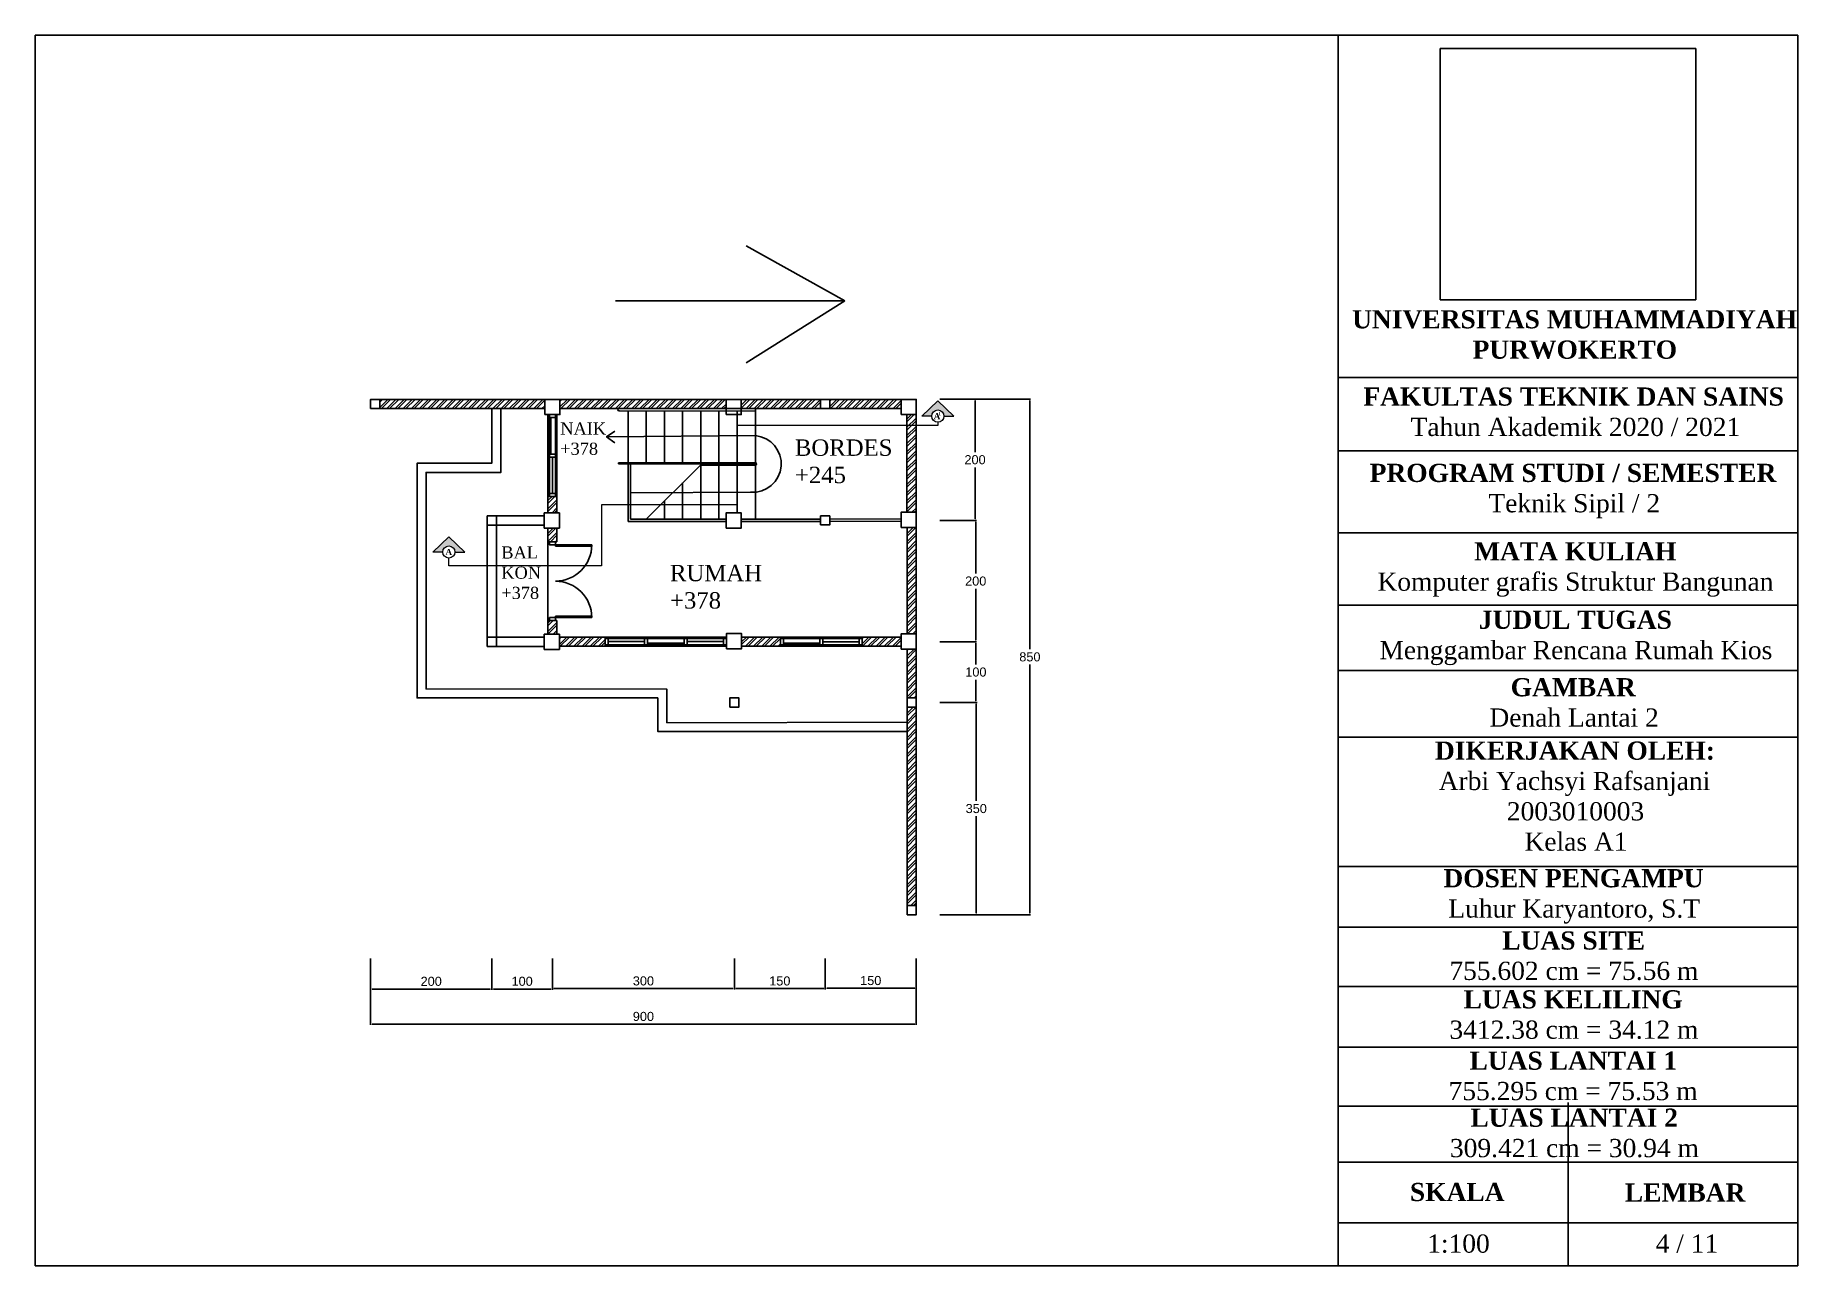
# Paper-space layout 'DENAH 2' of a CAD drawing. Header units: millimetres. Extents: x 3 to 294, y 4 to 207.
# The model-space entities are those that its viewports show. They can reach past a viewport. Long polylines and large blocks are cut down to what shows.
import ezdxf

# ---------------------------------------------------------------- set-up
doc = ezdxf.new("R2010")
doc.units = ezdxf.units.MM
doc.linetypes.add('ACAD_ISO04W100', pattern=[30, 24, -3, 0, -3])
doc.linetypes.add('ACAD_ISO05W100', pattern=[33, 24, -3, 0, -3, 0, -3])
doc.layers.get('Defpoints').update_dxf_attribs({"color": 250})
for name, color, linetype in [('cetak', 250, 'Continuous'), ('dimensi lantai 2', 240, 'Continuous'), ('dinding lantai 2', 32, 'Continuous'), ('kolom', 6, 'Continuous'), ('kusen lantai 1', 231, 'Continuous'), ('kusen lantai 2', 131, 'Continuous'), ('mata angin', 170, 'Continuous'), ('site', 60, 'Continuous'), ('teks denah lantai 2', 129, 'Continuous')]:
    doc.layers.add(name, color=color, linetype=linetype)
doc.layers.add('potongan', color=244, linetype='Continuous', lineweight=20)
doc.styles.get("Standard").update_dxf_attribs({"font": 'arial.ttf'})
doc.dimstyles.new('ISO-25', dxfattribs={"dimtxt": 15, "dimasz": 2.5, "dimexe": 1.25, "dimexo": 0.625, "dimgap": 5, "dimtad": 1, "dimtih": 1, "dimtoh": 1, "dimtxsty": 'Standard', "dimcen": 2.5, "dimadec": 0, "dimazin": 0, "dimtfac": 1, "dimtmove": 0, "dimatfit": 3, "dimfxl": 0, "dimarcsym": 0})
picture_1 = doc.add_image_def('image1.jpg', size_in_pixel=(571, 560))

# ---------------------------------------------------------------- blocks, each defined once
blk = doc.blocks.new('kl2p')
at = {"layer": 'kusen lantai 2'}
for p, q in [((1123.9, 6483.3), (1108.9, 6483.3)), ((1121.4, 6478.3), (1121.4, 6475.8)), ((1121.4, 6478.3), (1181.4, 6478.3)), ((1121.4, 6475.8), (1181.3, 6475.8)), ((1121.4, 6360.8), (1181.3, 6360.8)), ((1121.4, 6360.8), (1121.4, 6358.3)), ((1121.4, 6358.3), (1181.4, 6358.3))]:
    blk.add_line(p, q, dxfattribs=at)
for points in [[(1111.4, 6483.3), (1111.4, 6478.3), (1121.4, 6478.3), (1121.4, 6483.3)], [(1111.4, 6358.3), (1111.4, 6353.3), (1121.4, 6353.3), (1121.4, 6358.3)]]:
    blk.add_lwpolyline(points, close=True, dxfattribs=at)
for centre, start, end in [((1121.4, 6478.3), 270, 0), ((1121.4, 6358.3), 0, 90)]:
    blk.add_arc(centre, 60, start, end, dxfattribs=at)
blk = doc.blocks.new('j2')
at = {"layer": 'kusen lantai 1'}
blk.add_line((1153.5, 6683.8), (1153.5, 6687.5), dxfattribs=at)
at = {"layer": 'kusen lantai 2'}
for p, q in [((1163.5, 6692.5), (1148.5, 6692.5)), ((1152.3, 6681.5), (1152.3, 6633.5)), ((1153.5, 6683.8), (1153.5, 6627.5)), ((1156, 6622.5), (1156, 6562.5)), ((1163.5, 6557.5), (1148.5, 6557.5))]:
    blk.add_line(p, q, dxfattribs=at)
for points in [[(1151, 6692.5), (1151, 6687.5), (1161, 6687.5), (1161, 6692.5)], [(1151, 6687.5), (1151, 6627.5), (1161, 6627.5), (1161, 6687.5)], [(1151, 6687.5), (1151, 6681.5), (1153.5, 6681.5), (1153.5, 6687.5)], [(1151, 6633.5), (1151, 6627.5), (1153.5, 6627.5), (1153.5, 6633.5)], [(1151, 6627.5), (1151, 6622.5), (1161, 6622.5), (1161, 6627.5)], [(1151, 6622.5), (1151, 6562.5), (1161, 6562.5), (1161, 6622.5)], [(1151, 6562.5), (1151, 6557.5), (1161, 6557.5), (1161, 6562.5)]]:
    blk.add_lwpolyline(points, close=True, dxfattribs=at)
blk = doc.blocks.new('jl2')
at = {"layer": 'kusen lantai 2'}
for p, q in [((1113.8, 6194.2), (1113.8, 6179.2)), ((1313.8, 6194.2), (1313.8, 6179.2)), ((1118.8, 6186.7), (1178.8, 6186.7)), ((1187.5, 6184.2), (1183.8, 6184.2)), ((1187.5, 6184.2), (1243.8, 6184.2)), ((1189.8, 6183), (1237.8, 6183)), ((1248.8, 6186.7), (1308.8, 6186.7))]:
    blk.add_line(p, q, dxfattribs=at)
for points in [[(1113.8, 6181.7), (1118.8, 6181.7), (1118.8, 6191.7), (1113.8, 6191.7)], [(1118.8, 6181.7), (1178.8, 6181.7), (1178.8, 6191.7), (1118.8, 6191.7)], [(1178.8, 6181.7), (1183.8, 6181.7), (1183.8, 6191.7), (1178.8, 6191.7)], [(1183.8, 6181.7), (1243.8, 6181.7), (1243.8, 6191.7), (1183.8, 6191.7)], [(1183.8, 6181.7), (1189.8, 6181.7), (1189.8, 6184.2), (1183.8, 6184.2)], [(1237.8, 6181.7), (1243.8, 6181.7), (1243.8, 6184.2), (1237.8, 6184.2)], [(1243.8, 6181.7), (1248.8, 6181.7), (1248.8, 6191.7), (1243.8, 6191.7)], [(1248.8, 6181.7), (1308.8, 6181.7), (1308.8, 6191.7), (1248.8, 6191.7)], [(1308.8, 6181.7), (1313.8, 6181.7), (1313.8, 6191.7), (1308.8, 6191.7)]]:
    blk.add_lwpolyline(points, close=True, dxfattribs=at)
blk = doc.blocks.new('*D34')
at = {"layer": 'Defpoints', "color": 0}
for p in [(523.5, 5239.9), (723.5, 5239.9), (723.5, 5189.1)]:
    blk.add_point(p, dxfattribs=at)
at = {"layer": 'dimensi lantai 2', "color": 0, "lineweight": -2}
for p, q in [((523.5, 5239.3), (523.5, 5187.8)), ((723.5, 5239.3), (723.5, 5187.8)), ((526, 5189.1), (721, 5189.1))]:
    blk.add_line(p, q, dxfattribs=at)
at = {"layer": 'dimensi lantai 2', "color": 0}
for points in [[(526, 5189.5), (526, 5188.7), (523.5, 5189.1)], [(721, 5189.5), (721, 5188.7), (723.5, 5189.1)]]:
    blk.add_solid(points, dxfattribs=at)
at = {"layer": 'dimensi lantai 2', "color": 0, "insert": (623.5, 5201.7), "char_height": 15, "attachment_point": 5}
blk.add_mtext('200', dxfattribs=at)
blk = doc.blocks.new('*D35')
at = {"layer": 'Defpoints', "color": 0}
for p in [(723.5, 5239.9), (823.5, 5239.9), (823.5, 5189.1)]:
    blk.add_point(p, dxfattribs=at)
at = {"layer": 'dimensi lantai 2', "color": 0, "lineweight": -2}
for p, q in [((723.5, 5239.3), (723.5, 5187.9)), ((823.5, 5239.3), (823.5, 5187.9)), ((726, 5189.1), (821, 5189.1))]:
    blk.add_line(p, q, dxfattribs=at)
at = {"layer": 'dimensi lantai 2', "color": 0}
for points in [[(726, 5189.5), (726, 5188.7), (723.5, 5189.1)], [(821, 5189.5), (821, 5188.7), (823.5, 5189.1)]]:
    blk.add_solid(points, dxfattribs=at)
at = {"layer": 'dimensi lantai 2', "color": 0, "insert": (773.5, 5201.8), "char_height": 15, "attachment_point": 5}
blk.add_mtext('100', dxfattribs=at)
blk = doc.blocks.new('*D36')
at = {"layer": 'Defpoints', "color": 0}
for p in [(823.5, 5239.9), (1123.5, 5239.9), (1123.5, 5189.8)]:
    blk.add_point(p, dxfattribs=at)
at = {"layer": 'dimensi lantai 2', "color": 0, "lineweight": -2}
for p, q in [((823.5, 5239.3), (823.5, 5188.5)), ((1123.5, 5239.3), (1123.5, 5188.5)), ((826, 5189.8), (1121, 5189.8))]:
    blk.add_line(p, q, dxfattribs=at)
at = {"layer": 'dimensi lantai 2', "color": 0}
for points in [[(826, 5190.2), (826, 5189.3), (823.5, 5189.8)], [(1121, 5190.2), (1121, 5189.3), (1123.5, 5189.8)]]:
    blk.add_solid(points, dxfattribs=at)
at = {"layer": 'dimensi lantai 2', "color": 0, "insert": (973.5, 5202.4), "char_height": 15, "attachment_point": 5}
blk.add_mtext('300', dxfattribs=at)
blk = doc.blocks.new('*D37')
at = {"layer": 'Defpoints', "color": 0}
for p in [(1123.5, 5239.9), (1273.5, 5239.9), (1273.5, 5189.7)]:
    blk.add_point(p, dxfattribs=at)
at = {"layer": 'dimensi lantai 2', "color": 0, "lineweight": -2}
for p, q in [((1123.5, 5239.3), (1123.5, 5188.4)), ((1273.5, 5239.3), (1273.5, 5188.4)), ((1126, 5189.7), (1271, 5189.7))]:
    blk.add_line(p, q, dxfattribs=at)
at = {"layer": 'dimensi lantai 2', "color": 0}
for points in [[(1126, 5190.1), (1126, 5189.3), (1123.5, 5189.7)], [(1271, 5190.1), (1271, 5189.3), (1273.5, 5189.7)]]:
    blk.add_solid(points, dxfattribs=at)
at = {"layer": 'dimensi lantai 2', "color": 0, "insert": (1198.5, 5202.3), "char_height": 15, "attachment_point": 5}
blk.add_mtext('150', dxfattribs=at)
blk = doc.blocks.new('*D38')
at = {"layer": 'Defpoints', "color": 0}
for p in [(1273.5, 5239.9), (1423.5, 5239.9), (1423.5, 5190.3)]:
    blk.add_point(p, dxfattribs=at)
at = {"layer": 'dimensi lantai 2', "color": 0, "lineweight": -2}
for p, q in [((1273.5, 5239.3), (1273.5, 5189.1)), ((1423.5, 5239.3), (1423.5, 5189.1)), ((1276, 5190.3), (1421, 5190.3))]:
    blk.add_line(p, q, dxfattribs=at)
at = {"layer": 'dimensi lantai 2', "color": 0}
for points in [[(1276, 5190.7), (1276, 5189.9), (1273.5, 5190.3)], [(1421, 5190.7), (1421, 5189.9), (1423.5, 5190.3)]]:
    blk.add_solid(points, dxfattribs=at)
at = {"layer": 'dimensi lantai 2', "color": 0, "insert": (1348.5, 5203), "char_height": 15, "attachment_point": 5}
blk.add_mtext('150', dxfattribs=at)
blk = doc.blocks.new('*D39')
at = {"layer": 'Defpoints', "color": 0}
for p in [(523.5, 5239.9), (1423.5, 5239.9), (1423.5, 5131.2)]:
    blk.add_point(p, dxfattribs=at)
at = {"layer": 'dimensi lantai 2', "color": 0, "lineweight": -2}
for p, q in [((523.5, 5239.3), (523.5, 5129.9)), ((1423.5, 5239.3), (1423.5, 5129.9)), ((526, 5131.2), (1421, 5131.2))]:
    blk.add_line(p, q, dxfattribs=at)
at = {"layer": 'dimensi lantai 2', "color": 0}
for points in [[(526, 5131.6), (526, 5130.8), (523.5, 5131.2)], [(1421, 5131.6), (1421, 5130.8), (1423.5, 5131.2)]]:
    blk.add_solid(points, dxfattribs=at)
at = {"layer": 'dimensi lantai 2', "color": 0, "insert": (973.5, 5143.8), "char_height": 15, "attachment_point": 5}
blk.add_mtext('900', dxfattribs=at)
blk = doc.blocks.new('*D46')
at = {"layer": 'Defpoints', "color": 0}
for p in [(1462.1, 5661.5), (1522.5, 5661.5), (1462.1, 5311.5)]:
    blk.add_point(p, dxfattribs=at)
at = {"layer": 'dimensi lantai 2', "color": 0, "lineweight": -2}
for p, q in [((1462.7, 5661.5), (1523.8, 5661.5)), ((1522.5, 5659), (1522.5, 5499.2)), ((1522.5, 5314), (1522.5, 5473.9)), ((1462.7, 5311.5), (1523.8, 5311.5))]:
    blk.add_line(p, q, dxfattribs=at)
at = {"layer": 'dimensi lantai 2', "color": 0}
for points in [[(1522.1, 5659), (1522.9, 5659), (1522.5, 5661.5)], [(1522.1, 5314), (1522.9, 5314), (1522.5, 5311.5)]]:
    blk.add_solid(points, dxfattribs=at)
at = {"layer": 'dimensi lantai 2', "color": 0, "insert": (1522.5, 5486.5), "char_height": 15, "attachment_point": 5}
blk.add_mtext('350', dxfattribs=at)
blk = doc.blocks.new('*D47')
at = {"layer": 'Defpoints', "color": 0}
for p in [(1462.1, 5761.5), (1521.9, 5761.5), (1462.1, 5661.5)]:
    blk.add_point(p, dxfattribs=at)
at = {"layer": 'dimensi lantai 2', "color": 0, "lineweight": -2}
for p, q in [((1462.7, 5761.5), (1523.1, 5761.5)), ((1521.9, 5759), (1521.9, 5724.2)), ((1521.9, 5664), (1521.9, 5698.9)), ((1462.7, 5661.5), (1523.1, 5661.5))]:
    blk.add_line(p, q, dxfattribs=at)
at = {"layer": 'dimensi lantai 2', "color": 0}
for points in [[(1521.5, 5759), (1522.3, 5759), (1521.9, 5761.5)], [(1521.5, 5664), (1522.3, 5664), (1521.9, 5661.5)]]:
    blk.add_solid(points, dxfattribs=at)
at = {"layer": 'dimensi lantai 2', "color": 0, "insert": (1521.9, 5711.5), "char_height": 15, "attachment_point": 5}
blk.add_mtext('100', dxfattribs=at)
blk = doc.blocks.new('*D48')
at = {"layer": 'Defpoints', "color": 0}
for p in [(1462.1, 5961.5), (1521.6, 5961.5), (1462.1, 5761.5)]:
    blk.add_point(p, dxfattribs=at)
at = {"layer": 'dimensi lantai 2', "color": 0, "lineweight": -2}
for p, q in [((1462.7, 5961.5), (1522.9, 5961.5)), ((1521.6, 5959), (1521.6, 5874.2)), ((1521.6, 5764), (1521.6, 5848.9)), ((1462.7, 5761.5), (1522.9, 5761.5))]:
    blk.add_line(p, q, dxfattribs=at)
at = {"layer": 'dimensi lantai 2', "color": 0}
for points in [[(1521.2, 5959), (1522.1, 5959), (1521.6, 5961.5)], [(1521.2, 5764), (1522.1, 5764), (1521.6, 5761.5)]]:
    blk.add_solid(points, dxfattribs=at)
at = {"layer": 'dimensi lantai 2', "color": 0, "insert": (1521.6, 5861.5), "char_height": 15, "attachment_point": 5}
blk.add_mtext('200', dxfattribs=at)
blk = doc.blocks.new('*D49')
at = {"layer": 'Defpoints', "color": 0}
for p in [(1462.1, 6161.5), (1520.5, 6161.5), (1462.1, 5961.5)]:
    blk.add_point(p, dxfattribs=at)
at = {"layer": 'dimensi lantai 2', "color": 0, "lineweight": -2}
for p, q in [((1462.7, 6161.5), (1521.8, 6161.5)), ((1520.5, 6159), (1520.5, 6074.2)), ((1520.5, 5964), (1520.5, 6048.9)), ((1462.7, 5961.5), (1521.8, 5961.5))]:
    blk.add_line(p, q, dxfattribs=at)
at = {"layer": 'dimensi lantai 2', "color": 0}
for points in [[(1520.1, 6159), (1520.9, 6159), (1520.5, 6161.5)], [(1520.1, 5964), (1520.9, 5964), (1520.5, 5961.5)]]:
    blk.add_solid(points, dxfattribs=at)
at = {"layer": 'dimensi lantai 2', "color": 0, "insert": (1520.5, 6061.5), "char_height": 15, "attachment_point": 5}
blk.add_mtext('200', dxfattribs=at)
blk = doc.blocks.new('*D50')
at = {"layer": 'Defpoints', "color": 0}
for p in [(1462.1, 6161.5), (1611, 6161.5), (1462.1, 5311.5)]:
    blk.add_point(p, dxfattribs=at)
at = {"layer": 'dimensi lantai 2', "color": 0, "lineweight": -2}
for p, q in [((1462.7, 6161.5), (1612.2, 6161.5)), ((1611, 6159), (1611, 5749.2)), ((1611, 5314), (1611, 5723.9)), ((1462.7, 5311.5), (1612.2, 5311.5))]:
    blk.add_line(p, q, dxfattribs=at)
at = {"layer": 'dimensi lantai 2', "color": 0}
for points in [[(1610.5, 6159), (1611.4, 6159), (1611, 6161.5)], [(1610.5, 5314), (1611.4, 5314), (1611, 5311.5)]]:
    blk.add_solid(points, dxfattribs=at)
at = {"layer": 'dimensi lantai 2', "color": 0, "insert": (1611, 5736.5), "char_height": 15, "attachment_point": 5}
blk.add_mtext('850', dxfattribs=at)
blk = doc.blocks.new('am')
at = {"layer": 'mata angin'}
for p, q in [((-1033.1, 6364.1), (-870.5, 6273.4)), ((-1248.7, 6273.4), (-870.5, 6273.4)), ((-870.5, 6273.4), (-1033.1, 6171.5))]:
    blk.add_line(p, q, dxfattribs=at)

msp = doc.modelspace()

# ---------------------------------------------------------------- hatches: boundary and pattern name
at = {"layer": 'dinding lantai 2'}
h = msp.add_hatch(dxfattribs=at)
h.set_pattern_fill('ANSI32', color=256)
h.set_pattern_definition([(45, (-293.022, -556.886), (-6.735192, 6.735192), []), (45, (-288.532, -556.886), (-6.735192, 6.735192), [])])
h.paths.add_polyline_path([(810.806, 6145.96), (810.806, 6160.96), (538.472, 6161.097), (538.472, 6146.097)])
h.paths.add_polyline_path([(1109.754, 6145.933), (1109.754, 6160.933), (835.806, 6160.933), (835.806, 6145.933)])
h.paths.add_polyline_path([(1265.818, 6160.855), (1134.754, 6160.855), (1134.754, 6145.855), (1265.818, 6145.855)])
h.paths.add_polyline_path([(1398.647, 6145.861), (1398.647, 6160.861), (1280.818, 6160.861), (1280.818, 6145.861)])
h.paths.add_polyline_path([(1408.267, 5974.887), (1423.267, 5974.887), (1423.267, 6135.933), (1408.267, 6135.933)])
h.paths.add_polyline_path([(1408.511, 5774.523), (1423.511, 5774.523), (1423.511, 5949.885), (1423.511, 5949.887), (1408.511, 5949.887)])
h.paths.add_polyline_path([(1408.507, 5668.895), (1423.507, 5668.895), (1423.507, 5749.523), (1408.507, 5749.523)])
h.paths.add_polyline_path([(1423.507, 5653.895), (1408.507, 5653.895), (1408.508, 5326.543), (1423.508, 5326.543)])
h.paths.add_polyline_path([(1398.512, 5754.173), (1398.512, 5769.173), (1334.491, 5769.173), (1334.491, 5754.173)])
h.paths.add_polyline_path([(1135.47, 5769.173), (1135.47, 5754.173), (1199.491, 5754.173), (1199.491, 5769.173)])
h.paths.add_polyline_path([(910.461, 5754.173), (910.461, 5769.173), (834.995, 5769.173), (834.995, 5754.173)])
h.paths.add_polyline_path([(815.935, 5773.941), (830.935, 5773.941), (830.836, 5796.457), (815.935, 5796.457)])
h.paths.add_polyline_path([(830.836, 5948.973), (815.935, 5948.973), (815.935, 5926.457), (830.836, 5926.457)])
h.paths.add_polyline_path([(830.935, 6000.96), (815.935, 6000.96), (815.935, 5973.973), (830.935, 5973.973)])
at = {"layer": 'potongan', "linetype": 'ACAD_ISO04W100'}
h = msp.add_hatch(color=256, dxfattribs=at)
h.dxf.hatch_style = 1
h.paths.add_polyline_path([(652.557, 5934.716), (626.008, 5909.445), (642.517, 5909.445, -1), (662.597, 5909.445), (679.106, 5909.445)])
h.paths.add_polyline_path([(1459.218, 6158.806), (1432.669, 6133.535), (1449.177, 6133.535, -1), (1469.258, 6133.535), (1485.766, 6133.535)])

# ---------------------------------------------------------------- linework, layer by layer
at = {"layer": 'dinding lantai 2'}
for p, q in [((933.171, 6141.939), (1158.171, 6141.855)), ((948.172, 6056.703), (948.172, 6141.933)), ((978.172, 6145.922), (978.172, 6145.933)), ((978.172, 6056.703), (978.172, 6141.922)), ((1008.172, 6145.911), (1008.172, 6145.933)), ((1008.172, 6056.703), (1008.172, 6141.911)), ((1038.172, 6145.9), (1038.172, 6145.933)), ((1038.172, 6056.703), (1038.172, 6141.9)), ((1068.172, 6145.888), (1068.172, 6145.933)), ((1068.172, 6056.703), (1068.172, 6141.888)), ((1098.172, 6145.877), (1098.172, 6145.933)), ((1098.172, 6056.703), (1098.172, 6141.877)), ((1128.172, 6145.866), (1128.172, 6145.933)), ((1128.172, 6056.703), (1128.172, 6141.866)), ((1158.172, 6056.703), (1158.172, 6145.933)), ((1158.172, 6101.318), (912.742, 6099.318)), ((933.172, 6056.703), (1158.172, 6056.703)), ((933.172, 6054.703), (1158.172, 6054.703)), ((948.172, 5959.473), (948.172, 6054.703)), ((952.172, 5963.473), (952.172, 6054.703)), ((1067.403, 6052.703), (1158.172, 6052.703)), ((1068.172, 5963.473), (1068.172, 6052.703)), ((1098.172, 5963.473), (1098.172, 6052.703)), ((1128.172, 5973.973), (1128.172, 6052.703)), ((1158.172, 5963.473), (1158.172, 6052.703)), ((1038.172, 5963.473), (1038.172, 6023.473)), ((952.172, 6007.088), (1158.172, 6008.088)), ((1008.172, 5963.473), (1008.172, 5993.473)), ((1109.952, 5963.473), (952.172, 5963.473)), ((1265.812, 5963.473), (1134.952, 5963.473)), ((1398.446, 5964.387), (1280.796, 5963.472)), ((1398.477, 5960.387), (1280.827, 5959.473)), ((1109.952, 5959.473), (948.172, 5959.473)), ((1265.812, 5959.473), (1134.952, 5959.473))]:
    msp.add_line(p, q, dxfattribs=at)
at = {"layer": 'dinding lantai 2', "linetype": 'ACAD_ISO05W100'}
msp.add_line((978.172, 5963.473), (1067.403, 6052.703), dxfattribs=at)
at = {"layer": 'dinding lantai 2'}
msp.add_lwpolyline([(926.267, 6108.607), (912.742, 6099.318), (926.267, 6089.572)], dxfattribs=at)
for centre, radius, start, end in [((933.249, 6143.936), 1.998, 91.988209, 271.988209), ((1154.02, 6054.703), 46.8, 265.4664, 84.910135), ((933.172, 6055.703), 1, 90, 270), ((1157.995, 6054.703), 2.008, 264.940495, 84.940495)]:
    msp.add_arc(centre, radius, start, end, dxfattribs=at)
at = {"layer": 'kolom'}
for points in [[(523.472, 6146.102), (538.472, 6146.102), (538.472, 6161.102), (523.472, 6161.102)], [(810.806, 6135.96), (835.806, 6135.96), (835.806, 6160.96), (810.806, 6160.96)], [(1109.754, 6135.933), (1134.754, 6135.933), (1134.754, 6160.933), (1109.754, 6160.933)], [(1265.818, 6145.86), (1280.818, 6145.86), (1280.818, 6160.86), (1265.818, 6160.86)], [(1398.647, 6135.933), (1423.647, 6135.933), (1423.647, 6160.933), (1398.647, 6160.933)], [(715.94, 5953.895), (730.94, 5953.895), (730.94, 5968.895), (715.94, 5968.895)], [(809.943, 5948.973), (834.943, 5948.973), (834.943, 5973.973), (809.943, 5973.973)], [(1109.952, 5948.973), (1134.952, 5948.973), (1134.952, 5973.973), (1109.952, 5973.973)], [(1265.812, 5953.973), (1280.812, 5953.973), (1280.812, 5968.973), (1265.812, 5968.973)], [(1398.461, 5949.887), (1423.461, 5949.887), (1423.461, 5974.887), (1398.461, 5974.887)], [(715.966, 5753.835), (730.966, 5753.835), (730.966, 5768.835), (715.966, 5768.835)], [(809.995, 5748.941), (834.995, 5748.941), (834.995, 5773.941), (809.995, 5773.941)], [(1110.47, 5749.966), (1135.47, 5749.966), (1135.47, 5774.966), (1110.47, 5774.966)], [(1398.512, 5749.523), (1423.512, 5749.523), (1423.512, 5774.523), (1398.512, 5774.523)], [(1115.956, 5653.898), (1130.956, 5653.898), (1130.956, 5668.898), (1115.956, 5668.898)], [(1408.507, 5653.895), (1423.507, 5653.895), (1423.507, 5668.895), (1408.507, 5668.895)], [(1408.508, 5311.543), (1423.508, 5311.543), (1423.508, 5326.543), (1408.508, 5326.543)]]:
    msp.add_lwpolyline(points, close=True, dxfattribs=at)
at = {"layer": 'kusen lantai 2'}
msp.add_line((830.836, 5796.457), (815.836, 5796.457), dxfattribs=at)
at = {"layer": 'potongan', "linetype": 'ACAD_ISO04W100'}
for p, q in [((1459.218, 6118.061), (1128.172, 6118.061)), ((1128.172, 6118.061), (1128.172, 5986.968)), ((1459.218, 6123.494), (1459.218, 6118.061)), ((1128.172, 5986.968), (904.24, 5986.968)), ((904.24, 5986.968), (904.24, 5886.796)), ((652.557, 5886.796), (652.557, 5899.405)), ((904.24, 5886.796), (652.557, 5886.796))]:
    msp.add_line(p, q, dxfattribs=at)
at = {"layer": 'potongan'}
for points in [[(1449.177, 6133.535), (1432.669, 6133.535), (1459.218, 6158.806)], [(1469.258, 6133.535), (1485.766, 6133.535), (1459.218, 6158.806)], [(642.517, 5909.445), (626.008, 5909.445), (652.557, 5934.716)], [(662.597, 5909.445), (679.106, 5909.445), (652.557, 5934.716)]]:
    msp.add_lwpolyline(points, dxfattribs=at)
for centre in [(1459.218, 6133.535), (652.557, 5909.445)]:
    msp.add_circle(centre, 10.04, dxfattribs=at)
at = {"layer": 'site'}
for p, q in [((538.465, 6146.097), (810.799, 6145.96)), ((538.472, 6161.097), (810.806, 6160.96)), ((815.935, 5973.973), (815.935, 6135.96)), ((830.935, 5973.973), (830.935, 6135.96)), ((835.806, 6160.933), (1109.754, 6160.933)), ((835.806, 6145.933), (1109.754, 6145.933)), ((948.172, 6145.933), (1158.172, 6145.855)), ((1134.754, 6160.855), (1265.818, 6160.855)), ((1134.754, 6145.855), (1265.818, 6145.855)), ((1280.501, 6160.861), (1398.301, 6160.861)), ((1280.501, 6145.861), (1398.301, 6145.861)), ((1408.267, 6135.883), (1408.267, 5974.887)), ((1423.267, 6135.883), (1423.267, 5974.887)), ((730.94, 5968.895), (809.943, 5968.895)), ((715.94, 5953.895), (715.94, 5768.835)), ((730.94, 5953.895), (730.94, 5768.835)), ((730.94, 5953.895), (809.943, 5953.895)), ((815.935, 5948.973), (815.935, 5773.941)), ((830.836, 5926.457), (830.836, 5948.973)), ((1408.511, 5949.885), (1408.511, 5774.52)), ((1423.511, 5949.885), (1423.511, 5774.52)), ((830.836, 5796.457), (830.935, 5773.941)), ((730.94, 5768.835), (809.995, 5768.835)), ((834.998, 5769.173), (1110.461, 5769.173)), ((1135.47, 5769.173), (1398.512, 5769.173)), ((730.966, 5753.835), (809.995, 5753.835)), ((834.998, 5754.173), (1110.461, 5754.173)), ((1135.47, 5754.173), (1398.512, 5754.173)), ((1408.507, 5749.523), (1408.507, 5668.895)), ((1423.507, 5749.523), (1423.507, 5668.895)), ((1408.507, 5653.895), (1408.508, 5326.543)), ((1423.507, 5653.895), (1423.508, 5326.543))]:
    msp.add_line(p, q, dxfattribs=at)
for points in [[(1408.507, 5613.742), (997.153, 5613.742), (997.153, 5668.898), (600.082, 5668.898), (600.082, 6055.703), (723.44, 6055.703), (723.485, 6146.004)], [(1408.507, 5628.742), (1012.353, 5628.135), (1012.353, 5683.291), (615.082, 5683.898), (615.082, 6040.703), (738.432, 6040.703), (738.485, 6145.996)]]:
    msp.add_lwpolyline(points, dxfattribs=at)

# ---------------------------------------------------------------- block references
at = {"layer": 'kusen lantai 2'}
for name, p in [('j2', (-332.587, -556.575)), ('kl2p', (-293.022, -556.886)), ('jl2', (-203.296, -425.033))]:
    msp.add_blockref(name, p, dxfattribs=at)
at = {"layer": 'kusen lantai 2', "rotation": 90}
msp.add_blockref('j2', (7892.026, 4605.651), dxfattribs=at)
at = {"layer": 'mata angin'}
msp.add_blockref('am', (2176.124, 49.929), dxfattribs=at)

# ---------------------------------------------------------------- texts
at = {"layer": 'potongan', "linetype": 'ACAD_ISO04W100', "attachment_point": 1}
for s, width, insert, char_height in [('{\\fTimes New Roman|b1|i0|c0|p18;A}', 12.51028, (1452.357, 6138.329), 10), ('{\\fTimes New Roman|b1|i0|c0|p18;1}', 6.51608, (1460.115, 6139.991), 5), ('{\\fTimes New Roman|b1|i0|c0|p18;A}', 12.51028, (647.002, 5914.383), 10)]:
    msp.add_mtext_dynamic_manual_height_columns(s, width=width, gutter_width=12.5, heights=[0], dxfattribs=dict(at, insert=insert, char_height=char_height))
at = {"layer": 'teks denah lantai 2', "attachment_point": 1}
for s, width, heights, insert, char_height in [('{\\fTimes New Roman|b0|i0|c0|p18;NAIK\\P+378}', 131.18701, [73.747], (836.331, 6122.981), 20), ('{\\fTimes New Roman|b0|i0|c0|p18;BORDES\\P+245}', 179.5574, [96.641], (1223.389, 6095.003), 27), ('{\\fTimes New Roman|b0|i0|c0|p18;RUMAH\\P+378}', 209.40249, [165.681], (1017.393, 5888.219), 27)]:
    msp.add_mtext_dynamic_manual_height_columns(s, width=width, gutter_width=12.5, heights=heights, dxfattribs=dict(at, insert=insert, char_height=char_height))
at = {"layer": 'teks denah lantai 2'}
note = msp.add_mtext_dynamic_manual_height_columns('{\\fTimes New Roman|b0|i0|c0|p18;BAL\\PKON\\P+378\\P}', width=184.72508, gutter_width=12.5, heights=[94.197, 0], dxfattribs=dict(at, insert=(739.127, 5918.748), char_height=20, attachment_point=1))

# ---------------------------------------------------------------- dimensions: what is measured, and where the dimension line sits
at = {"layer": 'dimensi lantai 2'}
for base, p1, p2, picture, middle in [((1520.505, 6161.543), (1462.116, 5961.543), (1462.116, 6161.543), '*D49', (1520.505, 6061.543)), ((1610.953, 6161.543), (1462.116, 5311.543), (1462.116, 6161.543), '*D50', (1610.953, 5736.543)), ((1521.648, 5961.543), (1462.116, 5761.543), (1462.116, 5961.543), '*D48', (1521.648, 5861.543)), ((1521.867, 5761.543), (1462.116, 5661.543), (1462.116, 5761.543), '*D47', (1521.867, 5711.543)), ((1522.523, 5661.543), (1462.116, 5311.543), (1462.116, 5661.543), '*D46', (1522.523, 5486.543))]:
    dim = msp.add_linear_dim(base=base, p1=p1, p2=p2, angle=90, dimstyle='ISO-25', dxfattribs=at)
    dim.commit()
    dim.dimension.update_dxf_attribs({"geometry": picture, "text_midpoint": middle})
for base, p1, p2, picture, middle in [((723.472, 5189.067), (523.472, 5239.904), (723.472, 5239.904), '*D34', (623.472, 5201.726)), ((1423.472, 5131.172), (523.472, 5239.904), (1423.472, 5239.904), '*D39', (973.472, 5143.83)), ((823.472, 5189.112), (723.472, 5239.904), (823.472, 5239.904), '*D35', (773.472, 5201.77)), ((1123.472, 5189.755), (823.472, 5239.904), (1123.472, 5239.904), '*D36', (973.472, 5202.418)), ((1273.472, 5189.678), (1123.472, 5239.904), (1273.472, 5239.904), '*D37', (1198.472, 5202.337)), ((1423.472, 5190.321), (1273.472, 5239.904), (1423.472, 5239.904), '*D38', (1348.472, 5202.98))]:
    dim = msp.add_linear_dim(base=base, p1=p1, p2=p2, dimstyle='ISO-25', dxfattribs=at)
    dim.commit()
    dim.dimension.update_dxf_attribs({"geometry": picture, "text_midpoint": middle})

psp = doc.layouts.new('DENAH 2')

# ---------------------------------------------------------------- linework, layer by layer
at = {"layer": 'cetak'}
for p, q in [((218.03, 150.31), (293.81, 150.31)), ((218.03, 138.24), (293.81, 138.24)), ((218.03, 124.7), (293.81, 124.7)), ((218.03, 112.8), (293.81, 112.8)), ((218.03, 101.99), (293.81, 101.99)), ((218.03, 91.05), (293.81, 91.05)), ((218.03, 69.71), (293.81, 69.71)), ((218.03, 59.72), (293.81, 59.72)), ((218.03, 49.95), (293.81, 49.95)), ((218.03, 39.94), (293.81, 39.94)), ((218.03, 30.21), (293.81, 30.21)), ((255.92, 30.8), (255.92, 3.9)), ((218.03, 20.96), (293.81, 20.96)), ((218.03, 10.96), (293.81, 10.96))]:
    psp.add_line(p, q, dxfattribs=at)
for points in [[(3.09, 206.72), (293.81, 206.72), (293.81, 3.9), (3.09, 3.9)], [(3.09, 206.72), (218.03, 206.72), (218.03, 3.9), (3.09, 3.9)]]:
    psp.add_lwpolyline(points, close=True, dxfattribs=at)

# ---------------------------------------------------------------- texts
at = {"layer": 'cetak', "char_height": 3, "attachment_point": 1}
for s, width, insert in [('{\\fTimes New Roman|b1|i0|c0|p18;\\W1.8324; \\W1;UNIVERSITAS MUHAMMADIYAH \\P\\W9.6857;  \\W1;PURWOKERTO}', 75.7768, (218.23, 161.41)), ('{\\fTimes New Roman|b1|i0|c0|p18;\\W3.6468; \\W1;FAKULTAS TEKNIK DAN SAINS\\fTimes New Roman|b0|i0|c0|p18;\\P\\W5.2608;  \\W1;Tahun Akademik 2020 / 2021}', 75.7768, (218.03, 148.67)), ('{\\fTimes New Roman|b1|i0|c0|p18;\\W4.557; \\W1;PROGRAM STUDI / SEMESTER\\P\\fTimes New Roman|b0|i0|c0|p18;\\W7.2855;   \\W1;Teknik Sipil / 2}', 75.7768, (218.03, 136.09)), ('{\\fTimes New Roman|b1|i0|c0|p18;\\W9.7463;  \\W1;MATA KULIAH\\P\\fTimes New Roman|b0|i0|c0|p18;\\W5.4269; \\W1;Komputer grafis Struktur Bangunan}', 75.7768, (218.34, 123.16)), ('{\\fTimes New Roman|b1|i0|c0|p18;\\W6.7277;   \\W1;JUDUL TUGAS\\P\\fTimes New Roman|b0|i0|c0|p18;\\W5.713; \\W1;Menggambar Rencana Rumah Kios}', 75.7768, (218.34, 111.88)), ('{\\fTimes New Roman|b1|i0|c0|p18;\\W8.364;   \\W1;GAMBAR\\P\\fTimes New Roman|b0|i0|c0|p18;\\W7.334;   \\W1;Denah Lantai 2}', 75.7768, (218.03, 100.76)), ('{\\fTimes New Roman|b1|i0|c0|p18;\\W6.9723;  \\W1;DIKERJAKAN OLEH:\\P\\fTimes New Roman|b0|i0|c0|p18;\\W7.2525;  \\W1;Arbi Yachsyi Rafsanjani\\P\\W8.1407;   \\W1;2003010003\\P\\W8.9974;   \\W1;Kelas A1}', 75.7768, (218.16, 90.31)), ('{\\fTimes New Roman|b1|i0|c0|p18;\\W7.6276;  \\W1;DOSEN PENGAMPU\\P\\fTimes New Roman|b0|i0|c0|p18;\\W7.9869;  \\W1;Luhur Karyantoro, S.T}', 75.7768, (218.08, 69.28)), ('{\\fTimes New Roman|b1|i0|c0|p18;\\W7.9575;   \\W1;LUAS SITE\\P\\fTimes New Roman|b0|i0|c0|p18;\\W8.0845;  \\W1;755.602 cm = 75.56 m}', 75.7768, (218.03, 59.01)), ('{\\fTimes New Roman|b1|i0|c0|p18;\\W9.1237;  \\W1;LUAS KELILING\\P\\fTimes New Roman|b0|i0|c0|p18;\\W8.088;  \\W1;3412.38 cm = 34.12 m}', 75.7768, (218.03, 49.31)), ('{\\fTimes New Roman|b1|i0|c0|p18;\\W9.6076;  \\W1;LUAS LANTAI 1\\P\\fTimes New Roman|b0|i0|c0|p18;\\W8.0845;  \\W1;755.295 cm = 75.53 m}', 75.7768, (217.9, 39.2)), ('{\\fTimes New Roman|b1|i0|c0|p18;\\W9.5798;  \\W1;LUAS LANTAI 2\\P\\fTimes New Roman|b0|i0|c0|p18;\\W8.088;  \\W1;309.421 cm = 30.94 m}', 75.7768, (218.11, 29.8)), ('{\\fTimes New Roman|b1|i0|c0|p18;\\W5.1524;  \\W1;SKALA}', 37.8884, (218.16, 17.55)), ('{\\fTimes New Roman|b1|i0|c0|p18;\\W8.3107; \\W1;LEMBAR}', 37.8884, (255.87, 17.46)), ('{\\fTimes New Roman|b0|i0|c0|p18;\\W6.4283;  \\W1;1:100}', 37.8884, (218.12, 9.05)), ('{\\fTimes New Roman|b0|i0|c0|p18;\\W6.4131;  \\W1;4 / 11}', 37.8884, (255.84, 9.05))]:
    psp.add_mtext_dynamic_manual_height_columns(s, width=width, gutter_width=12.5, heights=[0], dxfattribs=dict(at, insert=insert))

# ---------------------------------------------------------------- pictures from other files: only their frames are drawn
at = {"layer": 'cetak'}
image = psp.add_image(picture_1, insert=(234.82, 163.14), size_in_units=(42.2, 41.39), dxfattribs=at)
image.dxf.flags = 7

# ---------------------------------------------------------------- viewports
vp = psp.add_viewport(center=(110.56, 105.31), size=(214.94, 202.8239), view_center_point=(1045.04, 5747.087), view_height=2028.2395, dxfattribs=at)
vp.frozen_layers = ['Defpoints', 'kusen lantai 1']

doc.saveas('drawing.dxf')
